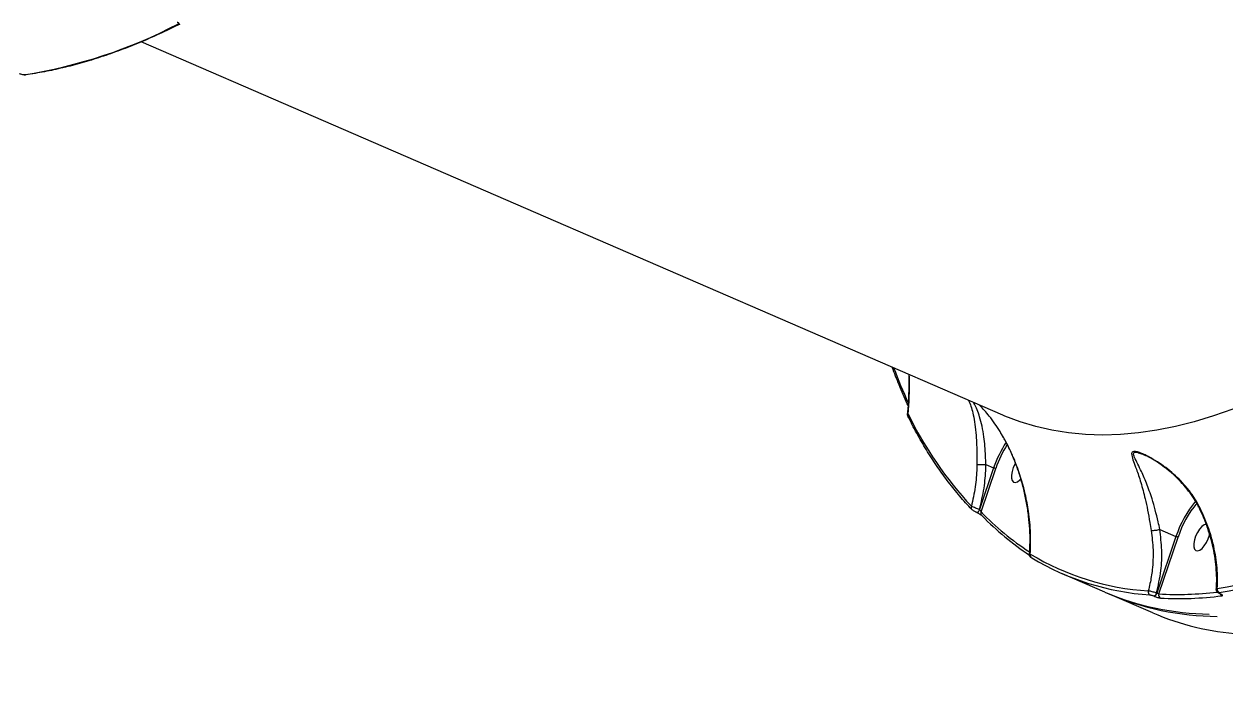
# Model space of a CAD drawing. Header units: millimetres. Extents: x -4781 to 5098, y -4410 to 4664.
# Drawn here: x -1281 to -906.2, y -1384.9 to -1176.8 of the extents above; entities that cross this region are included whole.
import ezdxf

# ---------------------------------------------------------------- set-up
doc = ezdxf.new("R2010")
doc.units = ezdxf.units.MM
for name, color, linetype in [('DIKOM_ОБЪЕКТ', 7, 'Continuous'), ('DIKOM_РАЗМЕР_ЗОНА', 7, 'Continuous'), ('DIKOM_РАЗМЕР_ОБЪЕКТА', 7, 'Continuous')]:
    doc.layers.add(name, color=color, linetype=linetype)
doc.styles.add('style1', font='arial.ttf', dxfattribs={"width": 0.8})
doc.dimstyles.new('1-50', dxfattribs={"dimtxt": 300, "dimasz": 200, "dimexe": 100, "dimexo": 0, "dimgap": 100, "dimtad": 1, "dimtxsty": 'style1', "dimcen": 200, "dimclrd": 7, "dimclre": 7, "dimclrt": 7, "dimadec": 1, "dimazin": 2, "dimtfac": 1, "dimtmove": 0, "dimatfit": 2, "dimfxl": 0, "dimlwd": 25, "dimlwe": 18, "dimarcsym": 0})

# ---------------------------------------------------------------- blocks, each defined once
blk = doc.blocks.new('*D54')
at = {"layer": 'Defpoints', "color": 0, "transparency": 16777216}
for p in [(2534.93, 1098.4), (-3331.22, 763.4), (2534.93, -3200.56)]:
    blk.add_point(p, dxfattribs=at)
at = {"layer": 'DIKOM_РАЗМЕР_ОБЪЕКТА', "color": 7, "lineweight": 18, "transparency": 16777216}
for p, q in [((2534.93, 1098.4), (2534.93, -3300.56)), ((-3331.22, 763.4), (-3331.22, -3300.56))]:
    blk.add_line(p, q, dxfattribs=at)
at = {"layer": 'DIKOM_РАЗМЕР_ОБЪЕКТА', "color": 7, "lineweight": 25, "transparency": 16777216}
blk.add_line((-3131.22, -3200.56), (2334.93, -3200.56), dxfattribs=at)
at = {"layer": 'DIKOM_РАЗМЕР_ОБЪЕКТА', "color": 7, "transparency": 16777216}
for points in [[(-3131.22, -3167.23), (-3131.22, -3233.9), (-3331.22, -3200.56)], [(2334.93, -3167.23), (2334.93, -3233.9), (2534.93, -3200.56)]]:
    blk.add_solid(points, dxfattribs=at)
at = {"layer": 'DIKOM_РАЗМЕР_ОБЪЕКТА', "color": 7, "transparency": 16777216, "insert": (941.13, -2947.39), "char_height": 300, "attachment_point": 5, "style": 'style1'}
blk.add_mtext('5870', dxfattribs=at)
blk = doc.blocks.new('*D57')
at = {"layer": 'Defpoints', "color": 0, "transparency": 16777216}
for p in [(4034.06, 1180.11), (-4781.22, 856.14), (4034.06, -4310.06)]:
    blk.add_point(p, dxfattribs=at)
at = {"layer": 'DIKOM_РАЗМЕР_ЗОНА', "color": 7, "lineweight": 18, "transparency": 16777216}
for p, q in [((4034.06, 1180.11), (4034.06, -4410.06)), ((-4781.22, 856.14), (-4781.22, -4410.06))]:
    blk.add_line(p, q, dxfattribs=at)
at = {"layer": 'DIKOM_РАЗМЕР_ЗОНА', "color": 7, "lineweight": 25, "transparency": 16777216}
blk.add_line((-4581.22, -4310.06), (3834.06, -4310.06), dxfattribs=at)
at = {"layer": 'DIKOM_РАЗМЕР_ЗОНА', "color": 7, "transparency": 16777216}
for points in [[(-4581.22, -4276.72), (-4581.22, -4343.39), (-4781.22, -4310.06)], [(3834.06, -4276.72), (3834.06, -4343.39), (4034.06, -4310.06)]]:
    blk.add_solid(points, dxfattribs=at)
at = {"layer": 'DIKOM_РАЗМЕР_ЗОНА', "color": 7, "transparency": 16777216, "insert": (-1490.8, -4056.88), "char_height": 300, "attachment_point": 5, "style": 'style1'}
blk.add_mtext('8820', dxfattribs=at)

msp = doc.modelspace()

# ---------------------------------------------------------------- linework, layer by layer
at = {"layer": 'DIKOM_ОБЪЕКТ', "color": 7, "linetype": 'Continuous', "lineweight": 15}
for p, q in [((-975.56, -1298.826), (-1244.452, -1182.373)), ((-978.379, -1315.291), (-982.776, -1328.319)), ((-980.817, -1314.235), (-980.824, -1314.233)), ((-980.817, -1314.235), (-978.379, -1315.291)), ((-982.311, -1329.037), (-977.733, -1315.471)), ((-983.669, -1329.226), (-983.735, -1329.18)), ((-983.642, -1329.238), (-983.669, -1329.226)), ((-982.776, -1328.319), (-982.803, -1328.307)), ((-921.48, -1336.691), (-927.493, -1354.386)), ((-926.861, -1354.606), (-920.834, -1336.873)), ((-926.526, -1334.505), (-921.48, -1336.691)), ((-911.065, -1336.255), (-910.994, -1335.941)), ((-943.66, -1354.051), (-956.915, -1348.311)), ((-928.755, -1360.506), (-942.01, -1354.766)), ((-928.337, -1355.297), (-928.292, -1355.316)), ((-927.493, -1354.386), (-927.539, -1354.367)), ((-907.773, -1354.555), (-907.838, -1354.527)), ((-907.658, -1354.569), (-907.723, -1354.541))]:
    msp.add_line(p, q, dxfattribs=at)
at = {"layer": 'DIKOM_ОБЪЕКТ', "color": 7, "linetype": 'Continuous', "lineweight": 15, "flags": 128}
for points in [[(-903.703, -1296.925), (-909.776, -1299.072), (-915.769, -1300.893), (-921.676, -1302.386), (-927.492, -1303.549), (-933.212, -1304.382), (-938.83, -1304.883), (-944.34, -1305.053), (-949.739, -1304.89), (-955.02, -1304.396), (-960.18, -1303.571), (-965.212, -1302.416), (-970.113, -1300.93), (-974.877, -1299.117), (-975.56, -1298.826)], [(-971.573, -1313.794), (-971.707, -1314.032), (-972.245, -1315.192), (-972.624, -1316.387), (-972.816, -1317.521), (-972.802, -1318.5), (-972.586, -1319.246), (-972.184, -1319.699), (-971.629, -1319.821), (-970.966, -1319.602), (-970.248, -1319.062), (-969.901, -1318.699)], [(-982.803, -1328.307), (-982.892, -1328.532), (-983.004, -1328.743), (-983.131, -1328.929), (-983.267, -1329.078), (-983.403, -1329.183), (-983.531, -1329.236), (-983.644, -1329.235), (-983.669, -1329.226)], [(-982.776, -1328.319), (-982.865, -1328.543), (-982.977, -1328.755), (-983.104, -1328.941), (-983.24, -1329.09), (-983.375, -1329.195), (-983.504, -1329.248), (-983.616, -1329.247), (-983.642, -1329.238)], [(-982.206, -1330.089), (-982.1, -1330.181), (-981.948, -1330.267)], [(-912.03, -1332.821), (-912.061, -1332.823), (-912.724, -1333.04), (-913.442, -1333.581), (-914.155, -1334.4), (-914.808, -1335.432), (-915.346, -1336.593), (-915.726, -1337.788), (-915.917, -1338.921), (-915.904, -1339.9), (-915.687, -1340.647), (-915.285, -1341.099), (-914.73, -1341.221), (-914.067, -1341.003), (-913.349, -1340.462), (-912.635, -1339.643), (-911.983, -1338.611), (-911.445, -1337.451), (-911.065, -1336.255), (-911.065, -1336.255)], [(-907.835, -1354.528), (-907.797, -1354.539), (-907.723, -1354.541)], [(-907.777, -1354.553), (-907.731, -1354.568), (-907.658, -1354.569)]]:
    msp.add_lwpolyline(points, dxfattribs=at)
at = {"layer": 'DIKOM_ОБЪЕКТ', "color": 7, "linetype": 'Continuous', "lineweight": 15}
for centre, radius, start, end in [((-1305.015, -1038.544), 155.931, 278.87109, 297.53645), ((-1232.619, -1176.159), 0.721, 244.72963, 295.44741), ((-1280.654, -1191.896), 0.78, 246.24735, 277.65258), ((-852.59, -1224.864), 167.798, 200.66801, 204.703), ((-1004.355, -1298.984), 0.797, 149.50851, 205.30798), ((-898.493, -1246.514), 118.59, 206.0428, 222.92396), ((-943.813, -1327.092), 36.525, 147.15303, 161.14879), ((-944.108, -1326.964), 35.534, 147.7414, 161.12994), ((-889.602, -1347.208), 33.568, 140.1177, 161.74159), ((-889.863, -1347.099), 32.616, 140.39942, 161.72693), ((-984.546, -1327.671), 0.879, 153.36639, 221.51676), ((-981.551, -1329.492), 0.886, 149.10373, 222.35605), ((-918.887, -1267.629), 88.282, 224.07522, 236.83634), ((-918.29, -1268.623), 88.614, 224.07924, 236.47444), ((-932.585, -1199.177), 155.586, 278.8711, 297.53653), ((-932.075, -1200.057), 155.93, 278.87103, 297.53651), ((-966.102, -1342.548), 0.916, 155.93886, 243.91634), ((-924.668, -1271.606), 82.26, 239.07812, 266.18513), ((-924.144, -1272.657), 82.431, 239.07656, 266.18724), ((-907.553, -1353.163), 1.071, 165.92484, 243.60271), ((-910.281, -1275.98), 84.908, 246.85086, 269.46084), ((-908.408, -1275.774), 85.835, 246.35554, 269.86706), ((-929.171, -1353.994), 1.018, 162.24138, 243.48993), ((-928.741, -1354.143), 1.223, 289.27682, 349.44566), ((-928.695, -1354.163), 1.222, 289.25483, 349.46765), ((-925.903, -1354.979), 1.028, 158.72743, 243.26321), ((-920.967, -1252.825), 101.951, 266.68611, 276.94888), ((-920.456, -1253.528), 102.539, 266.69648, 277.43365), ((-906.772, -1354.305), 0.993, 196.62617, 245.14103), ((-895.725, -1283.577), 83.721, 246.76309, 266.06747)]:
    msp.add_arc(centre, radius, start, end, dxfattribs=at)
for points, knots in [([(-1233.181, -1176.181), (-1233.098, -1176.222), (-1232.932, -1176.305), (-1232.785, -1176.452), (-1232.736, -1176.598), (-1232.785, -1176.723), (-1232.882, -1176.784), (-1232.926, -1176.811)], [0, 0, 0, 0, 0.20402965, 0.40806145, 0.61355974, 0.8265556, 1, 1, 1, 1]), ([(-1232.311, -1176.811), (-1233.404, -1177.352), (-1236.573, -1178.921), (-1241.778, -1181.301), (-1247.904, -1183.856), (-1253.967, -1186.118), (-1259.962, -1188.091), (-1265.885, -1189.772), (-1271.73, -1191.156), (-1276.611, -1192.091), (-1279.529, -1192.519), (-1280.55, -1192.669)], [0, 0, 0, 0, 0.0652705, 0.1893168, 0.313362, 0.4373938, 0.561408, 0.6854003, 0.809362, 0.9332866, 1, 1, 1, 1]), ([(-1280.545, -1192.653), (-1280.593, -1192.664), (-1280.785, -1192.708), (-1281.136, -1192.668), (-1281.644, -1192.576), (-1282.101, -1192.443), (-1282.312, -1192.34), (-1282.379, -1192.308)], [0, 0, 0, 0, 0.0843722, 0.3333325, 0.6214413, 0.8796056, 1, 1, 1, 1]), ([(-1005.023, -1295.948), (-1005.125, -1295.733), (-1006.121, -1293.621), (-1007.827, -1289.659), (-1009.318, -1285.751), (-1010.024, -1283.9)], [0, 0, 0, 0, 0.056469, 0.5530894, 1, 1, 1, 1]), ([(-1005.247, -1298.477), (-1005.179, -1297.833), (-1004.93, -1295.501), (-1004.753, -1291.397), (-1004.778, -1287.905), (-1004.791, -1286.166)], [0, 0, 0, 0, 0.160811, 0.5819546, 1, 1, 1, 1]), ([(-1005.042, -1298.58), (-1004.776, -1294.916), (-1004.481, -1290.841), (-1004.691, -1286.625), (-1004.712, -1286.2)], [0, 0, 0, 0, 0.8992154, 1, 1, 1, 1]), ([(-986.207, -1294.214), (-986.13, -1294.363), (-985.794, -1295.012), (-985.306, -1296.557), (-984.687, -1298.835), (-984.177, -1301.666), (-983.838, -1304.849), (-983.669, -1308.141), (-983.62, -1311.211), (-983.63, -1313.27), (-983.634, -1314.205)], [0, 0, 0, 0, 0.0389789, 0.170429, 0.3018259, 0.4614863, 0.6250673, 0.7550054, 0.8887021, 1, 1, 1, 1]), ([(-980.824, -1314.233), (-980.824, -1314.232), (-980.824, -1313.348), (-980.914, -1311.397), (-981.079, -1308.476), (-981.421, -1305.326), (-981.965, -1302.225), (-982.909, -1298.73), (-983.844, -1296.21), (-984.588, -1295.034), (-984.692, -1294.871)], [0, 0, 0, 0, 0.00005835, 0.10824922, 0.23896081, 0.36980563, 0.53264098, 0.69568507, 0.95762986, 1, 1, 1, 1]), ([(-976.356, -1303.969), (-977.439, -1302.317), (-979.379, -1299.356), (-981.74, -1296.819), (-982.783, -1295.697)], [0, 0, 0, 0, 0.55783268, 1, 1, 1, 1]), ([(-1005.051, -1299.316), (-1005.099, -1299.232), (-1005.23, -1299.003), (-1005.313, -1298.696), (-1005.259, -1298.487), (-1005.256, -1298.474)], [0, 0, 0, 0, 0.3507994, 0.9600099, 1, 1, 1, 1]), ([(-1005.042, -1298.58), (-1005.148, -1298.531), (-1005.284, -1298.468), (-1005.242, -1298.476), (-1005.232, -1298.478)], [0, 0, 0, 0, 0.7846382, 1, 1, 1, 1]), ([(-985.199, -1328.258), (-985.851, -1327.56), (-987.736, -1325.539), (-990.741, -1321.987), (-994.162, -1317.514), (-997.427, -1312.772), (-1000.535, -1307.763), (-1003.07, -1303.256), (-1004.54, -1300.375), (-1005.075, -1299.326)], [0, 0, 0, 0, 0.0864778, 0.2502391, 0.4140652, 0.5779744, 0.7419572, 0.9060072, 1, 1, 1, 1]), ([(-976.356, -1303.969), (-976.367, -1303.976), (-976.384, -1303.988), (-976.373, -1303.984), (-976.369, -1303.982)], [0, 0, 0, 0, 0.61679282, 1, 1, 1, 1]), ([(-967.179, -1342.308), (-967.109, -1341.021), (-966.968, -1338.43), (-967.083, -1334.421), (-967.439, -1330.325), (-968.056, -1326.185), (-968.925, -1322.069), (-970.034, -1318.047), (-971.36, -1314.17), (-972.896, -1310.472), (-974.543, -1307.068), (-975.788, -1304.964), (-976.368, -1303.982)], [0, 0, 0, 0, 0.1035363, 0.2085442, 0.3143095, 0.4206373, 0.5260442, 0.6287876, 0.7284906, 0.824984, 0.9183289, 1, 1, 1, 1]), ([(-966.938, -1342.174), (-966.863, -1340.01), (-966.71, -1335.652), (-967.338, -1329.35), (-968.594, -1322.606), (-970.299, -1316.773), (-972.411, -1311.476), (-974.237, -1307.605), (-975.666, -1305.154), (-976.356, -1303.969)], [0, 0, 0, 0, 0.1738733, 0.3501388, 0.4880642, 0.6922738, 0.7971162, 0.9019403, 1, 1, 1, 1]), ([(-914.206, -1327.326), (-914.811, -1326.24), (-916.03, -1324.052), (-918.851, -1320.402), (-922.764, -1316.512), (-927.085, -1313.387), (-930.304, -1311.596), (-932.168, -1310.753), (-933.562, -1310.258), (-934.705, -1310.084), (-935.354, -1310.424), (-935.357, -1311.442), (-934.756, -1313.214), (-933.716, -1315.991), (-932.671, -1319.069), (-931.757, -1322.289), (-931.041, -1325.142), (-930.324, -1328.475), (-929.709, -1331.834), (-929.354, -1334.018), (-929.217, -1334.856)], [0, 0, 0, 0, 0.0563529, 0.1136142, 0.2103729, 0.3099849, 0.3619812, 0.3883017, 0.4153397, 0.4457395, 0.4741004, 0.5167997, 0.5802341, 0.6452984, 0.7405609, 0.7897113, 0.8388476, 0.8993651, 0.9613682, 1, 1, 1, 1]), ([(-926.532, -1334.505), (-926.533, -1334.504), (-926.655, -1333.687), (-927.185, -1331.62), (-927.934, -1328.376), (-929.133, -1324.264), (-930.679, -1319.964), (-932.306, -1316.263), (-933.739, -1313.483), (-934.566, -1311.735), (-934.799, -1310.69), (-934.322, -1310.361), (-933.639, -1310.446), (-932.84, -1310.663), (-932.242, -1310.866), (-931.714, -1311.112), (-931.64, -1311.147)], [0, 0, 0, 0, 0.0000613, 0.0629965, 0.1640226, 0.265174, 0.4255653, 0.5861816, 0.6914255, 0.796241, 0.8630936, 0.9057919, 0.9416763, 0.951517, 0.9931645, 1, 1, 1, 1]), ([(-914.409, -1327.505), (-914.529, -1327.249), (-915.051, -1326.137), (-916.238, -1324.255), (-917.984, -1321.842), (-920.043, -1319.491), (-922.394, -1317.216), (-924.838, -1315.209), (-927.203, -1313.547), (-929.17, -1312.367), (-930.651, -1311.58), (-931.385, -1311.258), (-931.64, -1311.147)], [0, 0, 0, 0, 0.03387966, 0.14731847, 0.26742333, 0.39426656, 0.52727292, 0.66734474, 0.7822967, 0.8862242, 0.96045596, 1, 1, 1, 1]), ([(-983.634, -1314.205), (-983.638, -1314.581), (-983.661, -1316.94), (-983.997, -1321.364), (-984.881, -1325.28), (-985.331, -1327.277)], [0, 0, 0, 0, 0.08498904, 0.53344839, 1, 1, 1, 1]), ([(-983.634, -1314.205), (-983.624, -1314.206), (-983.54, -1314.207), (-983.294, -1314.208), (-982.782, -1314.213), (-982.142, -1314.219), (-981.452, -1314.226), (-981.033, -1314.23), (-980.824, -1314.233)], [0, 0, 0, 0, 0.0259665, 0.2095603, 0.4071716, 0.6047987, 0.8023873, 1, 1, 1, 1]), ([(-982.803, -1328.307), (-982.268, -1326.077), (-981.253, -1321.848), (-980.862, -1317.079), (-980.823, -1314.623), (-980.817, -1314.235)], [0, 0, 0, 0, 0.48436584, 0.91852046, 1, 1, 1, 1]), ([(-977.733, -1315.471), (-977.739, -1315.471), (-977.757, -1315.471), (-977.812, -1315.465), (-977.915, -1315.446), (-978.068, -1315.405), (-978.232, -1315.351), (-978.33, -1315.311), (-978.379, -1315.291)], [0, 0, 0, 0, 0.0536232, 0.1414814, 0.3561624, 0.5707284, 0.7854101, 1, 1, 1, 1]), ([(-982.803, -1328.307), (-982.889, -1328.273), (-983.175, -1328.16), (-983.725, -1327.939), (-984.389, -1327.67), (-984.978, -1327.428), (-985.214, -1327.327), (-985.331, -1327.277)], [0, 0, 0, 0, 0.09426133, 0.31228804, 0.54119901, 0.7714387, 1, 1, 1, 1]), ([(-983.828, -1329.149), (-983.904, -1329.114), (-984.129, -1329.012), (-984.514, -1328.786), (-984.907, -1328.536), (-985.097, -1328.34), (-985.191, -1328.244)], [0, 0, 0, 0, 0.1428494, 0.4211759, 0.714376, 1, 1, 1, 1]), ([(-982.206, -1330.089), (-982.205, -1330.089), (-982.203, -1330.092), (-982.248, -1330.049), (-982.362, -1329.959), (-982.59, -1329.801), (-982.929, -1329.594), (-983.306, -1329.392), (-983.598, -1329.253), (-983.718, -1329.207), (-983.751, -1329.194)], [0, 0, 0, 0, 0.0235349, 0.1101717, 0.2265888, 0.3890743, 0.5776422, 0.7749992, 0.9374678, 1, 1, 1, 1]), ([(-982.311, -1329.037), (-982.322, -1328.972), (-982.344, -1328.845), (-982.435, -1328.647), (-982.549, -1328.487), (-982.649, -1328.395), (-982.719, -1328.347), (-982.755, -1328.329), (-982.776, -1328.319)], [0, 0, 0, 0, 0.26853741, 0.52272481, 0.74267325, 0.86911361, 0.9241605, 1, 1, 1, 1]), ([(-908.918, -1353.199), (-908.872, -1352.602), (-908.74, -1350.911), (-908.807, -1348.023), (-909.1, -1344.572), (-909.665, -1341.081), (-910.477, -1337.597), (-911.54, -1334.154), (-912.818, -1330.772), (-913.863, -1328.584), (-914.383, -1327.494)], [0, 0, 0, 0, 0.0726552, 0.2060759, 0.3396722, 0.4734738, 0.6068302, 0.7385014, 0.8697997, 1, 1, 1, 1]), ([(-914.206, -1327.326), (-914.233, -1327.346), (-914.314, -1327.404), (-914.391, -1327.47), (-914.366, -1327.479), (-914.357, -1327.482)], [0, 0, 0, 0, 0.2425473, 0.7045907, 1, 1, 1, 1]), ([(-908.592, -1352.902), (-908.547, -1350.783), (-908.457, -1346.489), (-909.531, -1339.935), (-911.363, -1333.45), (-913.25, -1329.384), (-914.206, -1327.326)], [0, 0, 0, 0, 0.2536143, 0.5139812, 0.7539761, 1, 1, 1, 1]), ([(-929.217, -1334.856), (-928.97, -1336.858), (-928.47, -1340.909), (-928.749, -1346.482), (-929.408, -1350.749), (-929.95, -1352.922), (-930.141, -1353.684)], [0, 0, 0, 0, 0.3181913, 0.6439652, 0.8752347, 1, 1, 1, 1]), ([(-929.217, -1334.856), (-929.198, -1334.856), (-929.125, -1334.857), (-928.903, -1334.85), (-928.465, -1334.814), (-927.833, -1334.734), (-927.151, -1334.627), (-926.739, -1334.546), (-926.532, -1334.505)], [0, 0, 0, 0, 0.0380842, 0.1491883, 0.3619126, 0.5746103, 0.7873342, 1, 1, 1, 1]), ([(-927.539, -1354.367), (-927.021, -1352.031), (-926.048, -1347.637), (-925.758, -1340.905), (-926.268, -1336.655), (-926.526, -1334.505)], [0, 0, 0, 0, 0.3593362, 0.6758921, 1, 1, 1, 1]), ([(-926.526, -1334.505), (-926.527, -1334.505), (-926.529, -1334.504), (-926.532, -1334.505), (-926.532, -1334.505)], [0, 0, 0, 0, 0.603487, 1, 1, 1, 1]), ([(-920.834, -1336.873), (-920.843, -1336.873), (-920.861, -1336.872), (-920.917, -1336.865), (-921.016, -1336.847), (-921.169, -1336.805), (-921.333, -1336.751), (-921.431, -1336.711), (-921.48, -1336.691)], [0, 0, 0, 0, 0.0701467, 0.1413446, 0.3559585, 0.5707351, 0.7854134, 1, 1, 1, 1]), ([(-966.598, -1343.32), (-966.634, -1343.299), (-966.709, -1343.255), (-966.82, -1343.175), (-966.972, -1343.031), (-967.111, -1342.823), (-967.206, -1342.568), (-967.194, -1342.385), (-967.189, -1342.305)], [0, 0, 0, 0, 0.1486547, 0.3157318, 0.4525455, 0.6256979, 0.8359072, 1, 1, 1, 1]), ([(-966.938, -1342.174), (-966.957, -1342.176), (-967.081, -1342.19), (-967.204, -1342.225), (-967.185, -1342.291), (-967.181, -1342.308)], [0, 0, 0, 0, 0.1129828, 0.7744577, 1, 1, 1, 1]), ([(-908.592, -1352.902), (-908.675, -1352.943), (-908.842, -1353.024), (-908.863, -1353.144), (-908.874, -1353.204)], [0, 0, 0, 0, 0.4993748, 1, 1, 1, 1]), ([(-927.539, -1354.367), (-927.668, -1354.318), (-927.992, -1354.197), (-928.575, -1354.01), (-929.209, -1353.838), (-929.774, -1353.717), (-930.019, -1353.695), (-930.141, -1353.684)], [0, 0, 0, 0, 0.14238683, 0.35728709, 0.57166991, 0.78574423, 1, 1, 1, 1]), ([(-929.626, -1354.905), (-929.565, -1354.913), (-929.444, -1354.928), (-929.164, -1355), (-928.85, -1355.097), (-928.561, -1355.203), (-928.401, -1355.27), (-928.337, -1355.297)], [0, 0, 0, 0, 0.21430893, 0.42844243, 0.64286785, 0.85775482, 1, 1, 1, 1]), ([(-928.292, -1355.316), (-928.197, -1355.356), (-927.959, -1355.456), (-927.529, -1355.613), (-927.059, -1355.759), (-926.639, -1355.865), (-926.456, -1355.887), (-926.365, -1355.897)], [0, 0, 0, 0, 0.1408015, 0.3553148, 0.570006, 0.7849643, 1, 1, 1, 1]), ([(-926.861, -1354.606), (-926.89, -1354.6), (-926.949, -1354.587), (-927.086, -1354.543), (-927.24, -1354.489), (-927.383, -1354.433), (-927.462, -1354.399), (-927.493, -1354.386)], [0, 0, 0, 0, 0.21507101, 0.43013576, 0.64491358, 0.85938315, 1, 1, 1, 1]), ([(-907.834, -1354.525), (-907.867, -1354.512), (-908.099, -1354.417), (-908.393, -1354.242), (-908.717, -1353.912), (-908.888, -1353.554), (-908.881, -1353.312), (-908.878, -1353.21)], [0, 0, 0, 0, 0.0560879, 0.3966272, 0.6279943, 0.8430129, 1, 1, 1, 1]), ([(-907.723, -1354.541), (-907.807, -1354.502), (-907.974, -1354.424), (-908.129, -1354.31), (-908.19, -1354.216), (-908.156, -1354.149), (-908.068, -1354.13), (-908.029, -1354.122)], [0, 0, 0, 0, 0.2039615, 0.4080049, 0.6134832, 0.8265283, 1, 1, 1, 1]), ([(-907.46, -1354.719), (-907.461, -1354.718), (-907.464, -1354.716), (-907.528, -1354.674), (-907.632, -1354.617), (-907.738, -1354.572), (-907.778, -1354.555)], [0, 0, 0, 0, 0.1757469, 0.433295, 0.7835532, 1, 1, 1, 1]), ([(-907.19, -1355.206), (-907.13, -1355.193), (-906.996, -1355.166), (-906.946, -1355.065), (-907.042, -1354.919), (-907.278, -1354.747), (-907.531, -1354.629), (-907.658, -1354.569)], [0, 0, 0, 0, 0.1742047, 0.3896101, 0.5958456, 0.7978674, 1, 1, 1, 1])]:
    msp.add_open_spline(points, degree=3, knots=knots, dxfattribs=at)

# ---------------------------------------------------------------- dimensions: what is measured, and where the dimension line sits
at = {"layer": 'DIKOM_РАЗМЕР_ЗОНА'}
dim = msp.add_linear_dim(base=(4034.06, -4310.056), p1=(-4781.222, 856.139), p2=(4034.06, 1180.105), text='8820', dimstyle='1-50', dxfattribs=at)
dim.commit()
dim.dimension.update_dxf_attribs({"geometry": '*D57', "text_midpoint": (-1490.8, -4310.056), "dimtype": 160})
at = {"layer": 'DIKOM_РАЗМЕР_ОБЪЕКТА'}
dim = msp.add_linear_dim(base=(2534.928, -3200.563), p1=(-3331.222, 763.397), p2=(2534.928, 1098.401), text='5870', dimstyle='1-50', dxfattribs=at)
dim.commit()
dim.dimension.update_dxf_attribs({"geometry": '*D54', "text_midpoint": (941.132, -3200.563), "dimtype": 160})

doc.saveas('drawing.dxf')
